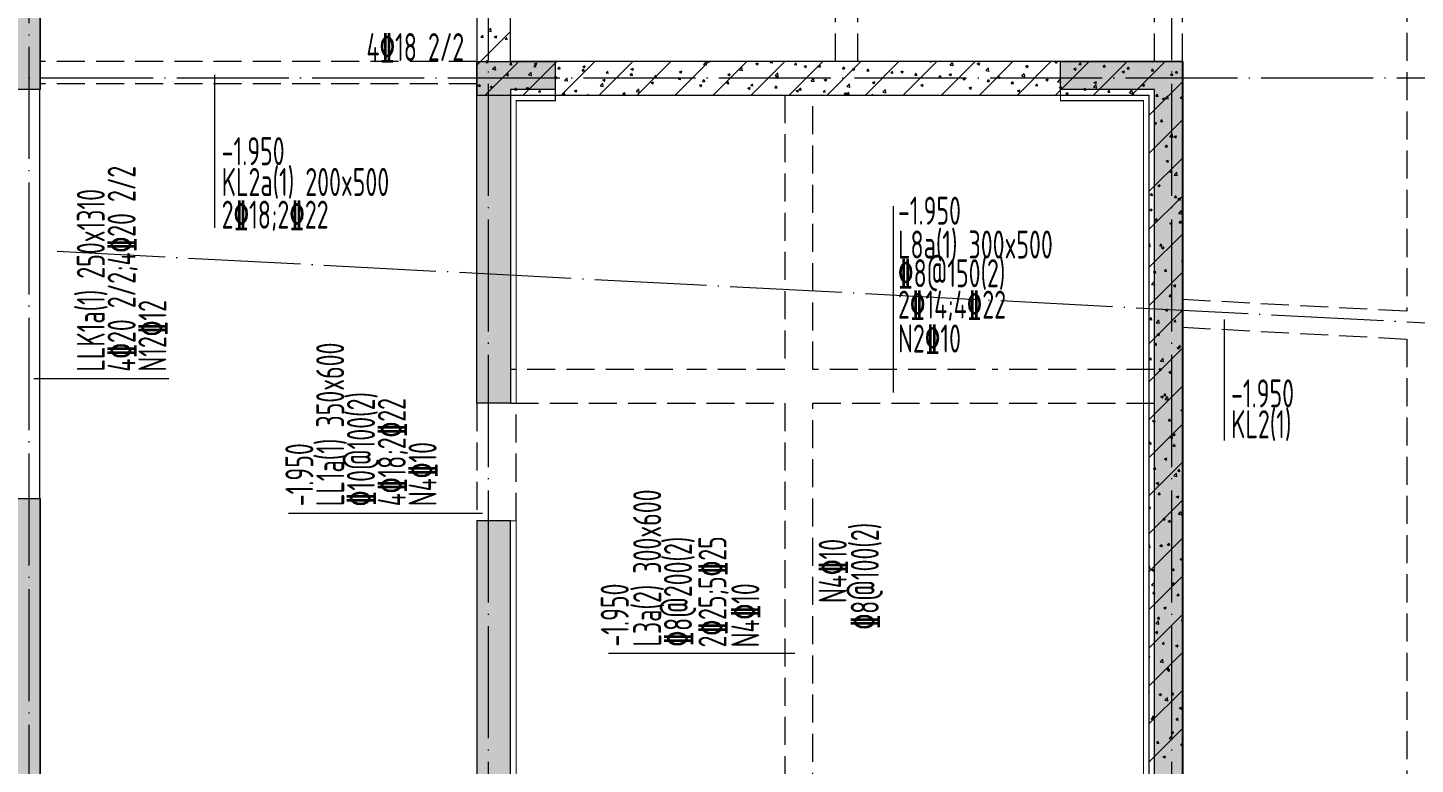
# Model space of a CAD drawing. Extents: x 5874492 to 7194610, y -939842 to -279257.
# Drawn here: x 6950737 to 6963122, y -451930 to -445357 of the extents above; entities that cross this region are included whole.
import ezdxf

# ---------------------------------------------------------------- set-up
doc = ezdxf.new("R2010")
doc.units = 0
doc.header["$LTSCALE"] = 1000
doc.linetypes.add('DASH', pattern=[0.35, 0.25, -0.1])
doc.linetypes.add('DOTE', pattern=[2.42, 2, -0.2, 0.02, -0.2])
for name, color, linetype, lineweight in [('A-轴线-塔楼', 1, 'DOTE', 9), ('S-基础-DQ', 6, 'Continuous', 20), ('S-基础-HATCH', 251, 'Continuous', 20), ('S-墙柱-HATCH', 251, 'Continuous', 20), ('S-墙柱-WALL', 6, 'Continuous', 20), ('S-板-BEAM', 4, 'DASH', 20), ('S-板-BEAM-CON', 2, 'Continuous', 20), ('S-板-COLU', 50, 'DASH', 20), ('S-梁-垂直集中标注', 45, 'Continuous', 20), ('S-梁-水平集中标注', 191, 'Continuous', 20)]:
    doc.layers.add(name, color=color, linetype=linetype, lineweight=lineweight)
doc.styles.add('样式 1', font='tssdeng.shx', dxfattribs={"width": 0.7, "bigfont": 'tssdchn.shx'})

# ---------------------------------------------------------------- blocks, each defined once
blk = doc.blocks.new('ndgfjhgkjhk')
at = {"layer": 'S-板-BEAM'}
for p, q in [((6651145, -521705), (6651145, -519308)), ((6651395, -521705), (6651395, -519321)), ((6648297, -521705), (6648297, -519353)), ((6648497, -521705), (6648497, -519344)), ((6653397, -519350), (6653397, -523932)), ((6645095, -521705), (6641195, -521705)), ((6645095, -521905), (6641195, -521905)), ((6647845, -522005), (6647845, -524455)), ((6648095, -524455), (6648095, -522005)), ((6651395, -523827), (6653397, -523932)), ((6651395, -524077), (6653397, -524182)), ((6653397, -524182), (6653397, -528713)), ((6646845, -524455), (6645395, -524455)), ((6647845, -524455), (6646970, -524455)), ((6649545, -524455), (6648095, -524455)), ((6651145, -524455), (6649695, -524455)), ((6645095, -524755), (6645095, -525805)), ((6645395, -524755), (6647845, -524755)), ((6645445, -525805), (6645445, -524755)), ((6647845, -524755), (6647845, -529355)), ((6648095, -524755), (6651145, -524755)), ((6648095, -529355), (6648095, -524755))]:
    blk.add_line(p, q, dxfattribs=at)
at = {"layer": 'S-板-BEAM-CON'}
blk.add_line((6641195, -525605), (6641195, -521955), dxfattribs=at)
blk = doc.blocks.new('ZHOUWANG2')
at = {"layer": 'A-轴线-塔楼', "linetype": 'DOTE', "ltscale": 0.5}
for p, q in [((208646, 135010), (208646, 108021)), ((214746, 135010), (214746, 108021)), ((204546, 126870), (204546, 108021)), ((227437, 124170), (165262, 124170))]:
    blk.add_line(p, q, dxfattribs=at)
at = {"layer": 'A-轴线-塔楼', "ltscale": 0.5}
blk.add_line((222680, 121687), (204800, 122623), dxfattribs=at)
blk = doc.blocks.new('sfdgjhgfhgkjhk')
at = {"layer": 'S-基础-DQ'}
for points in [[(6945492, 358792), (6945492, 356336), (6963809, 356336), (6963809, 354236), (6966809, 354236), (6966809, 354586), (6971909, 354586), (6971909, 347036), (6977909, 347036), (6977909, 339686), (6931592, 339686), (6931592, 336294)], [(6931892, 336294), (6931892, 339386), (6978209, 339386), (6978209, 347336), (6972209, 347336), (6972209, 354886), (6966509, 354886), (6966509, 354536), (6964109, 354536), (6964109, 356636), (6945792, 356636), (6945792, 358792)]]:
    blk.add_lwpolyline(points, dxfattribs=at)
at = {"layer": 'S-基础-HATCH'}
for p, q in [((6971909, 347302), (6972209, 347602)), ((6971946, 347553), (6971961, 347570)), ((6971946, 347553), (6971964, 347551)), ((6971965, 347548), (6971961, 347567)), ((6972010, 347608), (6972034, 347632)), ((6972010, 347608), (6972037, 347603)), ((6972038, 347601), (6972034, 347629)), ((6972065, 347558), (6972086, 347566)), ((6972065, 347558), (6972080, 347548)), ((6972081, 347544), (6972087, 347563)), ((6972161, 347534), (6972176, 347551)), ((6972180, 347529), (6972177, 347548)), ((6972161, 347534), (6972179, 347532)), ((6971983, 347036), (6972283, 347336)), ((6971988, 347327), (6972002, 347344)), ((6971988, 347327), (6972006, 347326)), ((6971992, 347340), (6972013, 347348)), ((6971992, 347340), (6972007, 347330)), ((6972006, 347322), (6972003, 347341)), ((6972008, 347327), (6972014, 347345)), ((6972203, 347308), (6972218, 347326)), ((6972203, 347308), (6972221, 347307)), ((6972222, 347303), (6972218, 347322)), ((6972322, 347036), (6972622, 347336)), ((6972418, 347290), (6972433, 347307)), ((6972423, 347316), (6972444, 347324)), ((6972423, 347316), (6972438, 347306)), ((6972437, 347285), (6972433, 347303)), ((6972439, 347303), (6972445, 347321)), ((6972662, 347036), (6972962, 347336)), ((6972854, 347292), (6972875, 347300)), ((6972870, 347279), (6972876, 347297)), ((6973001, 347036), (6973301, 347336)), ((6973340, 347036), (6973640, 347336)), ((6973680, 347036), (6973980, 347336)), ((6973931, 347310), (6973955, 347334)), ((6973931, 347310), (6973958, 347305)), ((6973959, 347303), (6973955, 347331)), ((6973976, 347336), (6973984, 347331)), ((6973984, 347327), (6973987, 347336)), ((6974019, 347036), (6974319, 347336)), ((6974359, 347036), (6974659, 347336)), ((6974400, 347317), (6974421, 347325)), ((6974400, 347317), (6974415, 347307)), ((6974415, 347303), (6974421, 347322)), ((6974528, 347327), (6974536, 347336)), ((6974528, 347327), (6974546, 347325)), ((6974547, 347322), (6974544, 347336)), ((6974698, 347036), (6974998, 347336)), ((6974744, 347308), (6974758, 347325)), ((6974744, 347308), (6974761, 347307)), ((6974762, 347303), (6974759, 347322)), ((6974831, 347293), (6974852, 347301)), ((6974846, 347279), (6974853, 347298)), ((6974959, 347289), (6974973, 347307)), ((6974977, 347284), (6974974, 347303)), ((6975037, 347036), (6975337, 347336)), ((6975377, 347036), (6975677, 347336)), ((6975716, 347036), (6976016, 347336)), ((6975953, 347336), (6975960, 347331)), ((6975961, 347328), (6975964, 347336)), ((6976056, 347036), (6976356, 347336)), ((6976133, 347304), (6976156, 347328)), ((6976133, 347304), (6976159, 347300)), ((6976160, 347297), (6976157, 347325)), ((6976376, 347318), (6976397, 347326)), ((6976376, 347318), (6976391, 347307)), ((6976392, 347304), (6976398, 347322)), ((6976395, 347036), (6976695, 347336)), ((6976734, 347036), (6977034, 347336)), ((6976808, 347293), (6976829, 347302)), ((6976823, 347280), (6976829, 347298)), ((6977069, 347327), (6977077, 347336)), ((6977069, 347327), (6977087, 347325)), ((6977074, 347036), (6977374, 347336)), ((6977088, 347322), (6977085, 347336)), ((6977284, 347308), (6977299, 347325)), ((6977284, 347308), (6977302, 347306)), ((6977303, 347303), (6977299, 347322)), ((6977413, 347036), (6977713, 347336)), ((6977499, 347289), (6977514, 347306)), ((6977518, 347284), (6977514, 347303)), ((6977753, 347036), (6978053, 347336)), ((6977931, 347336), (6977937, 347332)), ((6977937, 347329), (6977940, 347336)), ((6972050, 347266), (6972073, 347290)), ((6972050, 347266), (6972077, 347262)), ((6972077, 347259), (6972074, 347287)), ((6972171, 347219), (6972192, 347228)), ((6972171, 347219), (6972186, 347209)), ((6972187, 347206), (6972193, 347224)), ((6972370, 347216), (6972394, 347240)), ((6972370, 347216), (6972397, 347212)), ((6972398, 347209), (6972394, 347237)), ((6972418, 347290), (6972436, 347288)), ((6972602, 347195), (6972623, 347203)), ((6972602, 347195), (6972617, 347185)), ((6972618, 347182), (6972624, 347200)), ((6972633, 347271), (6972648, 347288)), ((6972633, 347271), (6972651, 347269)), ((6972652, 347266), (6972649, 347285)), ((6972690, 347166), (6972714, 347191)), ((6972718, 347159), (6972714, 347188)), ((6972849, 347252), (6972863, 347269)), ((6972849, 347252), (6972867, 347250)), ((6972854, 347292), (6972869, 347282)), ((6972867, 347247), (6972864, 347266)), ((6973033, 347171), (6973054, 347179)), ((6973033, 347171), (6973048, 347161)), ((6973049, 347158), (6973055, 347176)), ((6973064, 347233), (6973078, 347250)), ((6973064, 347233), (6973082, 347232)), ((6973082, 347228), (6973079, 347247)), ((6973279, 347214), (6973293, 347231)), ((6973279, 347214), (6973297, 347213)), ((6973285, 347268), (6973306, 347276)), ((6973285, 347268), (6973300, 347258)), ((6973298, 347209), (6973294, 347228)), ((6973301, 347255), (6973307, 347273)), ((6973494, 347195), (6973509, 347213)), ((6973494, 347195), (6973512, 347194)), ((6973513, 347191), (6973509, 347209)), ((6973709, 347177), (6973724, 347194)), ((6973709, 347177), (6973727, 347175)), ((6973717, 347244), (6973738, 347252)), ((6973717, 347244), (6973731, 347234)), ((6973728, 347172), (6973724, 347190)), ((6973732, 347231), (6973738, 347249)), ((6973924, 347158), (6973939, 347175)), ((6973943, 347153), (6973940, 347172)), ((6974148, 347220), (6974169, 347228)), ((6974148, 347220), (6974163, 347210)), ((6974163, 347207), (6974169, 347225)), ((6974251, 347260), (6974275, 347284)), ((6974251, 347260), (6974278, 347256)), ((6974279, 347253), (6974275, 347281)), ((6974572, 347210), (6974595, 347235)), ((6974572, 347210), (6974598, 347206)), ((6974579, 347196), (6974600, 347204)), ((6974579, 347196), (6974594, 347186)), ((6974594, 347183), (6974600, 347201)), ((6974599, 347203), (6974596, 347232)), ((6974831, 347293), (6974846, 347283)), ((6974892, 347161), (6974915, 347185)), ((6974919, 347154), (6974916, 347182)), ((6974959, 347289), (6974977, 347288)), ((6975010, 347172), (6975031, 347180)), ((6975010, 347172), (6975025, 347162)), ((6975026, 347159), (6975032, 347177)), ((6975174, 347270), (6975188, 347288)), ((6975174, 347270), (6975192, 347269)), ((6975193, 347266), (6975189, 347284)), ((6975262, 347269), (6975283, 347277)), ((6975262, 347269), (6975277, 347259)), ((6975278, 347255), (6975284, 347274)), ((6975389, 347252), (6975404, 347269)), ((6975389, 347252), (6975407, 347250)), ((6975408, 347247), (6975404, 347266)), ((6975604, 347233), (6975619, 347250)), ((6975604, 347233), (6975622, 347231)), ((6975623, 347228), (6975619, 347247)), ((6975693, 347245), (6975714, 347253)), ((6975693, 347245), (6975708, 347235)), ((6975709, 347231), (6975715, 347250)), ((6975819, 347214), (6975834, 347231)), ((6975819, 347214), (6975837, 347212)), ((6975838, 347209), (6975835, 347228)), ((6976035, 347195), (6976049, 347212)), ((6976035, 347195), (6976053, 347194)), ((6976053, 347190), (6976050, 347209)), ((6976124, 347221), (6976145, 347229)), ((6976124, 347221), (6976139, 347211)), ((6976140, 347207), (6976146, 347225)), ((6976250, 347176), (6976264, 347194)), ((6976250, 347176), (6976268, 347175)), ((6976268, 347171), (6976265, 347190)), ((6976453, 347254), (6976476, 347279)), ((6976453, 347254), (6976480, 347250)), ((6976465, 347158), (6976479, 347175)), ((6976480, 347247), (6976477, 347276)), ((6976484, 347153), (6976480, 347171)), ((6976555, 347197), (6976576, 347205)), ((6976555, 347197), (6976570, 347187)), ((6976571, 347183), (6976577, 347201)), ((6976773, 347205), (6976796, 347229)), ((6976773, 347205), (6976800, 347200)), ((6976800, 347198), (6976797, 347226)), ((6976808, 347293), (6976822, 347283)), ((6976987, 347173), (6977008, 347181)), ((6976987, 347173), (6977002, 347163)), ((6977002, 347159), (6977008, 347177)), ((6977093, 347155), (6977117, 347179)), ((6977121, 347148), (6977117, 347176)), ((6977239, 347269), (6977260, 347278)), ((6977239, 347269), (6977254, 347259)), ((6977254, 347256), (6977260, 347274)), ((6977499, 347289), (6977517, 347287)), ((6977670, 347245), (6977691, 347253)), ((6977670, 347245), (6977685, 347235)), ((6977685, 347232), (6977691, 347250)), ((6977714, 347270), (6977729, 347287)), ((6977714, 347270), (6977732, 347269)), ((6977733, 347265), (6977730, 347284)), ((6977930, 347251), (6977944, 347269)), ((6977930, 347251), (6977948, 347250)), ((6977948, 347246), (6977945, 347265)), ((6978101, 347221), (6978122, 347229)), ((6978101, 347221), (6978116, 347211)), ((6978117, 347208), (6978123, 347226)), ((6978145, 347233), (6978159, 347250)), ((6978145, 347233), (6978163, 347231)), ((6978163, 347228), (6978160, 347246)), ((6971919, 347123), (6971940, 347131)), ((6971919, 347123), (6971934, 347113)), ((6971935, 347109), (6971941, 347127)), ((6972030, 347102), (6972044, 347119)), ((6972030, 347102), (6972047, 347100)), ((6972048, 347097), (6972045, 347115)), ((6972245, 347083), (6972259, 347100)), ((6972245, 347083), (6972263, 347081)), ((6972263, 347078), (6972260, 347097)), ((6972350, 347099), (6972371, 347107)), ((6972350, 347099), (6972365, 347089)), ((6972366, 347085), (6972372, 347103)), ((6972460, 347064), (6972474, 347081)), ((6972460, 347064), (6972478, 347062)), ((6972478, 347059), (6972475, 347078)), ((6972675, 347045), (6972690, 347062)), ((6972690, 347166), (6972717, 347162)), ((6972694, 347040), (6972690, 347059)), ((6972781, 347075), (6972802, 347083)), ((6972781, 347075), (6972796, 347065)), ((6972797, 347061), (6972803, 347079)), ((6973011, 347117), (6973034, 347141)), ((6973011, 347117), (6973037, 347113)), ((6973038, 347110), (6973035, 347138)), ((6973212, 347051), (6973233, 347059)), ((6973212, 347051), (6973227, 347041)), ((6973228, 347037), (6973234, 347055)), ((6973331, 347067), (6973354, 347091)), ((6973331, 347067), (6973357, 347063)), ((6973358, 347060), (6973355, 347089)), ((6973464, 347147), (6973485, 347155)), ((6973464, 347147), (6973479, 347137)), ((6973480, 347134), (6973486, 347152)), ((6973896, 347123), (6973917, 347131)), ((6973896, 347123), (6973911, 347113)), ((6973911, 347110), (6973917, 347128)), ((6973924, 347158), (6973942, 347156)), ((6974140, 347139), (6974154, 347156)), ((6974140, 347139), (6974158, 347137)), ((6974158, 347134), (6974155, 347153)), ((6974327, 347099), (6974348, 347107)), ((6974327, 347099), (6974342, 347089)), ((6974342, 347086), (6974348, 347104)), ((6974355, 347120), (6974369, 347137)), ((6974355, 347120), (6974373, 347119)), ((6974373, 347115), (6974370, 347134)), ((6974570, 347101), (6974584, 347119)), ((6974570, 347101), (6974588, 347100)), ((6974589, 347096), (6974585, 347115)), ((6974758, 347075), (6974779, 347083)), ((6974758, 347075), (6974773, 347065)), ((6974773, 347062), (6974780, 347080)), ((6974785, 347082), (6974800, 347100)), ((6974785, 347082), (6974803, 347081)), ((6974804, 347078), (6974800, 347096)), ((6974892, 347161), (6974918, 347157)), ((6975000, 347064), (6975015, 347081)), ((6975000, 347064), (6975018, 347062)), ((6975019, 347059), (6975016, 347078)), ((6975189, 347051), (6975210, 347059)), ((6975189, 347051), (6975204, 347041)), ((6975205, 347038), (6975211, 347056)), ((6975212, 347111), (6975235, 347135)), ((6975212, 347111), (6975239, 347107)), ((6975216, 347045), (6975230, 347062)), ((6975234, 347040), (6975231, 347059)), ((6975239, 347104), (6975236, 347132)), ((6975441, 347148), (6975462, 347156)), ((6975441, 347148), (6975456, 347138)), ((6975457, 347135), (6975463, 347153)), ((6975532, 347061), (6975556, 347086)), ((6975532, 347061), (6975559, 347057)), ((6975559, 347054), (6975556, 347083)), ((6975872, 347124), (6975893, 347132)), ((6975872, 347124), (6975887, 347114)), ((6975888, 347111), (6975894, 347129)), ((6976303, 347100), (6976324, 347108)), ((6976303, 347100), (6976318, 347090)), ((6976319, 347087), (6976325, 347105)), ((6976465, 347158), (6976483, 347156)), ((6976680, 347139), (6976695, 347156)), ((6976680, 347139), (6976698, 347137)), ((6976699, 347134), (6976695, 347153)), ((6976735, 347076), (6976756, 347084)), ((6976735, 347076), (6976749, 347066)), ((6976750, 347063), (6976756, 347081)), ((6976895, 347120), (6976910, 347137)), ((6976895, 347120), (6976913, 347118)), ((6976914, 347115), (6976910, 347134)), ((6977093, 347155), (6977120, 347151)), ((6977111, 347101), (6977125, 347118)), ((6977111, 347101), (6977128, 347099)), ((6977129, 347096), (6977126, 347115)), ((6977166, 347052), (6977187, 347060)), ((6977166, 347052), (6977181, 347042)), ((6977181, 347039), (6977187, 347057)), ((6977326, 347082), (6977340, 347099)), ((6977326, 347082), (6977344, 347081)), ((6977344, 347077), (6977341, 347096)), ((6977413, 347105), (6977437, 347130)), ((6977413, 347105), (6977440, 347101)), ((6977418, 347149), (6977439, 347157)), ((6977418, 347149), (6977433, 347139)), ((6977433, 347135), (6977439, 347153)), ((6977441, 347098), (6977437, 347127)), ((6977541, 347063), (6977555, 347081)), ((6977541, 347063), (6977559, 347062)), ((6977559, 347058), (6977556, 347077)), ((6977734, 347056), (6977757, 347080)), ((6977734, 347056), (6977760, 347051)), ((6977756, 347045), (6977771, 347062)), ((6977761, 347049), (6977758, 347077)), ((6977775, 347040), (6977771, 347058)), ((6977849, 347125), (6977870, 347133)), ((6977849, 347125), (6977864, 347115)), ((6977864, 347111), (6977871, 347129)), ((6977909, 346853), (6978209, 347153)), ((6972675, 347045), (6972693, 347044)), ((6972898, 347036), (6972905, 347043)), ((6972906, 347036), (6972905, 347040)), ((6973669, 347036), (6973674, 347042)), ((6973675, 347036), (6973675, 347039)), ((6975216, 347045), (6975233, 347043)), ((6975439, 347036), (6975445, 347043)), ((6975447, 347036), (6975446, 347040)), ((6977756, 347045), (6977774, 347043)), ((6977971, 347026), (6977986, 347043)), ((6977971, 347026), (6977989, 347024)), ((6977990, 347021), (6977986, 347040)), ((6978028, 347004), (6978049, 347012)), ((6978028, 347004), (6978043, 346994)), ((6978044, 346990), (6978050, 347009)), ((6978054, 347006), (6978077, 347030)), ((6978054, 347006), (6978080, 347002)), ((6978081, 346999), (6978078, 347027)), ((6978186, 347007), (6978201, 347024)), ((6978186, 347007), (6978204, 347005)), ((6978205, 347002), (6978202, 347021)), ((6977909, 346514), (6978209, 346814)), ((6978013, 346800), (6978027, 346817)), ((6978013, 346800), (6978031, 346799)), ((6978031, 346795), (6978028, 346814)), ((6978207, 346883), (6978209, 346884)), ((6978207, 346883), (6978209, 346882)), ((6977955, 346786), (6977976, 346794)), ((6977955, 346786), (6977970, 346776)), ((6977971, 346773), (6977977, 346791)), ((6978094, 346664), (6978117, 346688)), ((6978121, 346657), (6978118, 346686)), ((6978054, 346574), (6978069, 346592)), ((6978054, 346574), (6978072, 346573)), ((6978073, 346570), (6978070, 346588)), ((6978094, 346664), (6978120, 346660)), ((6978134, 346666), (6978155, 346674)), ((6978134, 346666), (6978149, 346655)), ((6978150, 346652), (6978156, 346670)), ((6977909, 346174), (6978209, 346474)), ((6978061, 346448), (6978082, 346456)), ((6978061, 346448), (6978076, 346438)), ((6978077, 346435), (6978083, 346453)), ((6978096, 346349), (6978111, 346366)), ((6978096, 346349), (6978114, 346347)), ((6978115, 346344), (6978111, 346363)), ((6978133, 346322), (6978157, 346347)), ((6978133, 346322), (6978160, 346318)), ((6978161, 346315), (6978157, 346344)), ((6977988, 346230), (6978009, 346239)), ((6977988, 346230), (6978003, 346220)), ((6978004, 346217), (6978010, 346235)), ((6977909, 345835), (6978209, 346135)), ((6977923, 346142), (6977937, 346159)), ((6977923, 346142), (6977940, 346140)), ((6977941, 346137), (6977938, 346156)), ((6978138, 346123), (6978152, 346140)), ((6978138, 346123), (6978156, 346122)), ((6978156, 346118), (6978153, 346137)), ((6978167, 346110), (6978188, 346118)), ((6978167, 346110), (6978182, 346100)), ((6978183, 346096), (6978189, 346114)), ((6977915, 346013), (6977936, 346021)), ((6977915, 346013), (6977930, 346003)), ((6977931, 345999), (6977937, 346018)), ((6977964, 345916), (6977979, 345934)), ((6978173, 345980), (6978196, 346005)), ((6978173, 345980), (6978200, 345976)), ((6978200, 345973), (6978197, 346002)), ((6977964, 345916), (6977982, 345915)), ((6977983, 345911), (6977979, 345930)), ((6978094, 345892), (6978115, 345900)), ((6978094, 345892), (6978109, 345882)), ((6978110, 345879), (6978116, 345897)), ((6978179, 345897), (6978194, 345915)), ((6978179, 345897), (6978197, 345896)), ((6978198, 345893), (6978194, 345911)), ((6977909, 345496), (6978209, 345796)), ((6977909, 345705), (6977916, 345712)), ((6977909, 345686), (6977919, 345684)), ((6977920, 345681), (6977917, 345710)), ((6978006, 345691), (6978020, 345708)), ((6978006, 345691), (6978024, 345689)), ((6978024, 345686), (6978021, 345705)), ((6978021, 345675), (6978042, 345683)), ((6978021, 345675), (6978036, 345664)), ((6978037, 345661), (6978043, 345679)), ((6977909, 345156), (6978209, 345456)), ((6977948, 345457), (6977969, 345465)), ((6977948, 345457), (6977963, 345447)), ((6977964, 345444), (6977970, 345462)), ((6978047, 345465), (6978062, 345482)), ((6978047, 345465), (6978065, 345463)), ((6978066, 345460), (6978063, 345479)), ((6978200, 345554), (6978209, 345557)), ((6978200, 345554), (6978209, 345548)), ((6977932, 345346), (6977956, 345371)), ((6977932, 345346), (6977959, 345342)), ((6977960, 345339), (6977956, 345368)), ((6978127, 345336), (6978148, 345344)), ((6978127, 345336), (6978142, 345326)), ((6978143, 345323), (6978149, 345341)), ((6978089, 345239), (6978104, 345257)), ((6978089, 345239), (6978107, 345238)), ((6978108, 345234), (6978104, 345253)), ((6977909, 344817), (6978209, 345117)), ((6978054, 345119), (6978075, 345127)), ((6978054, 345119), (6978069, 345109)), ((6978070, 345105), (6978076, 345123)), ((6977916, 345032), (6977930, 345050)), ((6977916, 345032), (6977933, 345031)), ((6977934, 345028), (6977931, 345046)), ((6977972, 345004), (6977996, 345029)), ((6977972, 345004), (6977999, 345000)), ((6978000, 344997), (6977996, 345026)), ((6978131, 345014), (6978145, 345031)), ((6978131, 345014), (6978149, 345012)), ((6978149, 345009), (6978146, 345028)), ((6977957, 344807), (6977972, 344824)), ((6977976, 344802), (6977972, 344821)), ((6977981, 344901), (6978002, 344909)), ((6977981, 344901), (6977996, 344891)), ((6977997, 344888), (6978003, 344906)), ((6977909, 344477), (6978209, 344777)), ((6977957, 344807), (6977975, 344805)), ((6978160, 344780), (6978181, 344788)), ((6978160, 344780), (6978175, 344770)), ((6978172, 344788), (6978187, 344805)), ((6978172, 344788), (6978190, 344786)), ((6978176, 344767), (6978182, 344785)), ((6978191, 344783), (6978187, 344802)), ((6977909, 344684), (6977929, 344692)), ((6977909, 344683), (6977923, 344674)), ((6977924, 344670), (6977930, 344688)), ((6977999, 344581), (6978013, 344598)), ((6977999, 344581), (6978017, 344580)), ((6978012, 344662), (6978035, 344687)), ((6978012, 344662), (6978039, 344658)), ((6978017, 344576), (6978014, 344595)), ((6978039, 344655), (6978036, 344684)), ((6978087, 344563), (6978108, 344571)), ((6978087, 344563), (6978102, 344553)), ((6978103, 344549), (6978109, 344568)), ((6977909, 344138), (6978209, 344438)), ((6978014, 344345), (6978035, 344353)), ((6978014, 344345), (6978029, 344335)), ((6978030, 344332), (6978036, 344350)), ((6978040, 344356), (6978055, 344373)), ((6978040, 344356), (6978058, 344354)), ((6978052, 344320), (6978075, 344345)), ((6978059, 344351), (6978056, 344369)), ((6978079, 344313), (6978076, 344342)), ((6978052, 344320), (6978078, 344316)), ((6978193, 344224), (6978209, 344231)), ((6978193, 344224), (6978208, 344214)), ((6978209, 344211), (6978209, 344212)), ((6977909, 343798), (6978209, 344098)), ((6977941, 344128), (6977962, 344136)), ((6977941, 344128), (6977956, 344118)), ((6977957, 344114), (6977963, 344132)), ((6978082, 344130), (6978096, 344147)), ((6978082, 344130), (6978100, 344128)), ((6978101, 344125), (6978097, 344144)), ((6978092, 343979), (6978115, 344003)), ((6978092, 343979), (6978118, 343974)), ((6978119, 343972), (6978116, 344000)), ((6978120, 344007), (6978141, 344015)), ((6978120, 344007), (6978135, 343997)), ((6978136, 343994), (6978142, 344012)), ((6977909, 343924), (6977923, 343940)), ((6977909, 343923), (6977926, 343921)), ((6977927, 343918), (6977924, 343937)), ((6978124, 343904), (6978138, 343921)), ((6978124, 343904), (6978142, 343903)), ((6978142, 343899), (6978139, 343918)), ((6977909, 343459), (6978209, 343759)), ((6977950, 343697), (6977965, 343715)), ((6977969, 343692), (6977965, 343711)), ((6978047, 343789), (6978068, 343797)), ((6978047, 343789), (6978062, 343779)), ((6978063, 343776), (6978069, 343794)), ((6977950, 343697), (6977968, 343696)), ((6977974, 343572), (6977995, 343580)), ((6978131, 343637), (6978155, 343661)), ((6978131, 343637), (6978158, 343633)), ((6978159, 343630), (6978155, 343658)), ((6978165, 343679), (6978180, 343696)), ((6978165, 343679), (6978183, 343677)), ((6978184, 343674), (6978180, 343692)), ((6977974, 343572), (6977989, 343562)), ((6977990, 343558), (6977996, 343577)), ((6977992, 343472), (6978006, 343489)), ((6977992, 343472), (6978010, 343470)), ((6978010, 343467), (6978007, 343486)), ((6978153, 343451), (6978174, 343459)), ((6978169, 343438), (6978175, 343456)), ((6978207, 343453), (6978209, 343456)), ((6977909, 343120), (6978209, 343420)), ((6977909, 343357), (6977922, 343362)), ((6977909, 343349), (6977916, 343344)), ((6977917, 343341), (6977923, 343359)), ((6978153, 343451), (6978168, 343441)), ((6978207, 343453), (6978209, 343453)), ((6978033, 343246), (6978048, 343263)), ((6978033, 343246), (6978051, 343244)), ((6978052, 343241), (6978048, 343260)), ((6978080, 343234), (6978101, 343242)), ((6978080, 343234), (6978095, 343223)), ((6978096, 343220), (6978102, 343238)), ((6978171, 343295), (6978194, 343319)), ((6978171, 343295), (6978198, 343291)), ((6978198, 343288), (6978195, 343316)), ((6977909, 342780), (6978209, 343080)), ((6977909, 343022), (6977914, 343027)), ((6977909, 343000), (6977917, 342998)), ((6977918, 342996), (6977915, 343024)), ((6978007, 343016), (6978028, 343024)), ((6978007, 343016), (6978022, 343006)), ((6978023, 343003), (6978029, 343021)), ((6978075, 343020), (6978089, 343038)), ((6978075, 343020), (6978093, 343019)), ((6978094, 343015), (6978090, 343034)), ((6978187, 342895), (6978208, 342903)), ((6978187, 342895), (6978201, 342885)), ((6978202, 342882), (6978208, 342900)), ((6977909, 342823), (6977916, 342831)), ((6977909, 342813), (6977919, 342812)), ((6977909, 342441), (6978209, 342741)), ((6977920, 342809), (6977917, 342827)), ((6977934, 342798), (6977955, 342806)), ((6977934, 342798), (6977949, 342788)), ((6977950, 342785), (6977956, 342803)), ((6978117, 342795), (6978131, 342812)), ((6978117, 342795), (6978135, 342793)), ((6978135, 342790), (6978132, 342809)), ((6977930, 342661), (6977954, 342685)), ((6977930, 342661), (6977957, 342657)), ((6977943, 342588), (6977957, 342605)), ((6977958, 342654), (6977954, 342682)), ((6977962, 342583), (6977958, 342602)), ((6978114, 342678), (6978135, 342686)), ((6978114, 342678), (6978128, 342668)), ((6978129, 342664), (6978135, 342682)), ((6977943, 342588), (6977961, 342586)), ((6978041, 342460), (6978062, 342468)), ((6978056, 342447), (6978062, 342465)), ((6978158, 342569), (6978173, 342586)), ((6978158, 342569), (6978176, 342568)), ((6978177, 342564), (6978173, 342583)), ((6977909, 342101), (6978209, 342401)), ((6977970, 342319), (6977994, 342343)), ((6977985, 342362), (6977999, 342379)), ((6977985, 342362), (6978003, 342361)), ((6978003, 342357), (6978000, 342376)), ((6978041, 342460), (6978055, 342450)), ((6978200, 342343), (6978209, 342355)), ((6978200, 342343), (6978209, 342343)), ((6977968, 342243), (6977989, 342251)), ((6977968, 342243), (6977982, 342232)), ((6977970, 342319), (6977997, 342315)), ((6977983, 342229), (6977989, 342247)), ((6977998, 342312), (6977994, 342340)), ((6978026, 342137), (6978041, 342154)), ((6978026, 342137), (6978044, 342135)), ((6978045, 342132), (6978041, 342150)), ((6978147, 342122), (6978168, 342130)), ((6978147, 342122), (6978162, 342112)), ((6978162, 342108), (6978168, 342126)), ((6977909, 341762), (6978209, 342062)), ((6977909, 342031), (6977916, 342033)), ((6977909, 342015), (6977909, 342015)), ((6977910, 342012), (6977916, 342030)), ((6978010, 341977), (6978033, 342001)), ((6978010, 341977), (6978037, 341973)), ((6978037, 341970), (6978034, 341998)), ((6978068, 341911), (6978082, 341928)), ((6978068, 341911), (6978086, 341909)), ((6978074, 341904), (6978095, 341912)), ((6978074, 341904), (6978089, 341894)), ((6978087, 341906), (6978083, 341925)), ((6978089, 341891), (6978095, 341909)), ((6977909, 341423), (6978209, 341723)), ((6977913, 341699), (6977909, 341718)), ((6977909, 341703), (6977912, 341703)), ((6978001, 341687), (6978022, 341695)), ((6978001, 341687), (6978016, 341677)), ((6978016, 341673), (6978022, 341691)), ((6978050, 341635), (6978073, 341659)), ((6978050, 341635), (6978076, 341631)), ((6978077, 341628), (6978074, 341657)), ((6978110, 341685), (6978124, 341703)), ((6978110, 341685), (6978127, 341684)), ((6978128, 341680), (6978125, 341699)), ((6977928, 341469), (6977949, 341477)), ((6977936, 341478), (6977950, 341496)), ((6977936, 341478), (6977954, 341477)), ((6977943, 341456), (6977949, 341474)), ((6977955, 341474), (6977951, 341492)), ((6978151, 341460), (6978166, 341477)), ((6978180, 341566), (6978201, 341574)), ((6978180, 341566), (6978195, 341556)), ((6978195, 341552), (6978201, 341571)), ((6977909, 341083), (6978209, 341383)), ((6977928, 341469), (6977943, 341459)), ((6978107, 341348), (6978128, 341356)), ((6978122, 341335), (6978128, 341353)), ((6978151, 341460), (6978169, 341458)), ((6978170, 341455), (6978166, 341473)), ((6977978, 341253), (6977992, 341270)), ((6977978, 341253), (6977996, 341251)), ((6977996, 341248), (6977993, 341267)), ((6978090, 341293), (6978113, 341317)), ((6978090, 341293), (6978116, 341289)), ((6978107, 341348), (6978122, 341338)), ((6978117, 341286), (6978114, 341315)), ((6978193, 341234), (6978207, 341251)), ((6978193, 341234), (6978209, 341233)), ((6978209, 341241), (6978208, 341248)), ((6978034, 341131), (6978055, 341139)), ((6978034, 341131), (6978049, 341121)), ((6978049, 341117), (6978055, 341136))]:
    blk.add_line(p, q, dxfattribs=at)
blk = doc.blocks.new('sdgjhgfjhgfj')
at = {"layer": 'S-板-COLU', "const_width": 10}
for points in [[(6324395, -401652), (6324395, -399252), (6324195, -399252), (6324195, -398952), (6324745, -398952), (6324745, -401652)], [(6328645, -404452), (6328645, -401402), (6329345, -401402), (6329345, -401752), (6328995, -401752), (6328995, -404452)], [(6334445, -409652), (6334445, -409052), (6334595, -409052), (6334595, -404752), (6334595, -404752), (6334595, -404252), (6334595, -404252), (6334595, -401752), (6334445, -401752), (6334445, -401752), (6333855, -401752), (6333855, -401402), (6334945, -401402), (6334945, -401752), (6334945, -409652)], [(6323745, -409352), (6323745, -409002), (6324395, -409002), (6324395, -408852), (6324395, -405302), (6324745, -405302), (6324745, -408852), (6324745, -408852), (6324745, -409002), (6325545, -409002), (6325545, -409352)], [(6328645, -409652), (6328645, -405502), (6328995, -405502), (6328995, -409052), (6329245, -409052), (6329245, -409652)]]:
    blk.add_lwpolyline(points, close=True, dxfattribs=at)
blk = doc.blocks.new('safdhgfjhgfj')
at = {"layer": 'S-墙柱-HATCH', "ltscale": 0.2}
h = blk.add_hatch(color=256, dxfattribs=at)
h.paths.add_polyline_path([(6293545, -281423), (6293545, -286793), (6293845, -286793), (6293845, -286023), (6296545, -286023), (6296545, -285823), (6296445, -285823), (6293845, -285823), (6293845, -280773), (6293245, -280773), (6293245, -281423)])
h.paths.add_polyline_path([(6288045, -295923), (6287795, -295923), (6287795, -288523), (6288635, -288523), (6288635, -288273), (6287545, -288273), (6287545, -296523), (6288045, -296523)])
h.paths.add_polyline_path([(6314845, -287823), (6315845, -287823), (6315845, -287623), (6314645, -287623), (6314645, -290323), (6314845, -290323)])
h.paths.add_polyline_path([(6314845, -292123), (6315245, -292123), (6315245, -291923), (6314645, -291923), (6314645, -294423), (6314845, -294423)])
h.paths.add_polyline_path([(6315645, -286023), (6313895, -286023), (6313895, -285823), (6315845, -285823), (6315845, -286463), (6315645, -286463)])
h.paths.add_polyline_path([(6304670, -290323), (6304420, -290323), (6304420, -287823), (6304045, -287823), (6304045, -287623), (6305045, -287623), (6305045, -287823), (6304670, -287823)])
h.paths.add_polyline_path([(6301445, -292123), (6301845, -292123), (6301845, -291923), (6301245, -291923), (6301245, -294423), (6301445, -294423)])
h.paths.add_polyline_path([(6314095, -284523), (6314095, -283423), (6312495, -283423), (6312495, -281123), (6309995, -281123), (6309995, -283423), (6308395, -283423), (6308395, -284523), (6308595, -284523), (6308595, -283623), (6310695, -283623), (6310695, -283423), (6310195, -283423), (6310195, -281323), (6312295, -281323), (6312295, -283423), (6311795, -283423), (6311795, -283623), (6313895, -283623), (6313895, -284523)])
h.paths.add_polyline_path([(6307645, -287823), (6306645, -287823), (6306645, -287623), (6307845, -287623), (6307845, -290323), (6307645, -290323)])
h.paths.add_polyline_path([(6307645, -292123), (6307245, -292123), (6307245, -291923), (6307845, -291923), (6307845, -294423), (6307645, -294423)])
h.paths.add_polyline_path([(6300645, -285823), (6300645, -286023), (6302245, -286023), (6302245, -286463), (6302445, -286463), (6302445, -285823)])
h.paths.add_polyline_path([(6300645, -283273), (6300645, -284473), (6300845, -284473), (6300845, -280773), (6298345, -280773), (6298345, -281473), (6298545, -281473), (6298545, -280973), (6300645, -280973), (6300645, -283073), (6298545, -283073), (6298545, -282573), (6298345, -282573), (6298345, -283273)])
h.paths.add_polyline_path([(6306845, -286023), (6308595, -286023), (6308595, -285823), (6306645, -285823), (6306645, -286463), (6306845, -286463)])
h.paths.add_polyline_path([(6297695, -288523), (6297995, -288523), (6297995, -286023), (6298095, -286023), (6298095, -285823), (6297695, -285823)])
h.paths.add_polyline_path([(6311145, -288523), (6311345, -288523), (6311345, -286023), (6311695, -286023), (6311695, -285823), (6310795, -285823), (6310795, -286023), (6311145, -286023)])
h.paths.add_polyline_path([(6301445, -287823), (6302445, -287823), (6302445, -287623), (6301245, -287623), (6301245, -290323), (6301445, -290323)])
h.paths.add_polyline_path([(6298395, -296223), (6298395, -295923), (6297995, -295923), (6297995, -292173), (6297695, -292173), (6297695, -295923), (6296945, -295923), (6296945, -296223)])
h.paths.add_polyline_path([(6305445, -296223), (6305445, -295923), (6304670, -295923), (6304670, -291523), (6304420, -291523), (6304420, -295923), (6303645, -295923), (6303645, -296223)])
h.paths.add_polyline_path([(6312145, -296223), (6312145, -295923), (6311345, -295923), (6311345, -292173), (6311145, -292173), (6311145, -295923), (6310345, -295923), (6310345, -296223)])
h.paths.add_polyline_path([(6293445, -295923), (6293595, -295923), (6293595, -292373), (6293845, -292373), (6293845, -296523), (6293445, -296523)])
h.paths.add_polyline_path([(6293145, -288523), (6293645, -288523), (6293645, -291323), (6293845, -291323), (6293845, -288273), (6293145, -288273)])
h.paths.add_polyline_path([(6317820, -290323), (6318070, -290323), (6318070, -287823), (6318445, -287823), (6318445, -287623), (6317445, -287623), (6317445, -287823), (6317820, -287823)])
h.paths.add_polyline_path([(6321045, -292123), (6320645, -292123), (6320645, -291923), (6321245, -291923), (6321245, -294423), (6321045, -294423)])
h.paths.add_polyline_path([(6321870, -285823), (6321870, -286023), (6320245, -286023), (6320245, -286463), (6320045, -286463), (6320045, -285823)])
h.paths.add_polyline_path([(6324745, -288523), (6324545, -288523), (6324545, -286023), (6324395, -286023), (6324395, -285823), (6324745, -285823)])
h.paths.add_polyline_path([(6321045, -287823), (6320045, -287823), (6320045, -287623), (6321245, -287623), (6321245, -290323), (6321045, -290323)])
h.paths.add_polyline_path([(6324095, -296223), (6324095, -295923), (6324495, -295923), (6324495, -292173), (6324745, -292173), (6324745, -295923), (6325545, -295923), (6325545, -296223)])
h.paths.add_polyline_path([(6317045, -296223), (6317045, -295923), (6317820, -295923), (6317820, -291523), (6318070, -291523), (6318070, -295923), (6318845, -295923), (6318845, -296223)])
h.paths.add_polyline_path([(6323045, -281173), (6320645, -281173), (6320645, -284473), (6320845, -284473), (6320845, -283573), (6323545, -283573), (6323545, -282923), (6323345, -282923), (6323345, -283373), (6320845, -283373), (6320845, -281373), (6323345, -281373), (6323345, -281823), (6323545, -281823), (6323545, -280773), (6323045, -280773)])
h.paths.add_polyline_path([(6328945, -281423), (6328945, -286793), (6328645, -286793), (6328645, -286023), (6325945, -286023), (6325945, -285823), (6326045, -285823), (6328645, -285823), (6328645, -280773), (6329295, -280773), (6329295, -281423)])
h.paths.add_polyline_path([(6329045, -295923), (6328945, -295923), (6328945, -292373), (6328645, -292373), (6328645, -296523), (6329045, -296523)])
h.paths.add_polyline_path([(6329345, -288523), (6328945, -288523), (6328945, -291323), (6328645, -291323), (6328645, -288273), (6329345, -288273)])
h.paths.add_polyline_path([(6334445, -295923), (6334695, -295923), (6334695, -288523), (6333855, -288523), (6333855, -288273), (6334945, -288273), (6334945, -296523), (6334445, -296523)])
at = {"layer": 'S-墙柱-WALL'}
for points in [[(6324745, -288523), (6324545, -288523), (6324545, -286023), (6324395, -286023), (6324395, -285823), (6324745, -285823)], [(6329345, -288523), (6328945, -288523), (6328945, -291323), (6328645, -291323), (6328645, -288273), (6329345, -288273)], [(6334445, -295923), (6334695, -295923), (6334695, -288523), (6333855, -288523), (6333855, -288273), (6334945, -288273), (6334945, -296523), (6334445, -296523)], [(6324095, -296223), (6324095, -295923), (6324495, -295923), (6324495, -292173), (6324745, -292173), (6324745, -295923), (6325545, -295923), (6325545, -296223)], [(6329045, -295923), (6328945, -295923), (6328945, -292373), (6328645, -292373), (6328645, -296523), (6329045, -296523)]]:
    blk.add_lwpolyline(points, close=True, dxfattribs=at)

msp = doc.modelspace()

# ---------------------------------------------------------------- linework, layer by layer
at = {"layer": 'S-梁-垂直集中标注'}
for p, q in [((6952405.2, -445778.1), (6952405.2, -447141.5)), ((6951995, -448488.7), (6950791.2, -448488.7)), ((6953065.1, -449689.3), (6954795.8, -449689.3)), ((6957583.7, -450941.7), (6955921, -450941.7))]:
    msp.add_line(p, q, dxfattribs=at)
at = {"layer": 'S-梁-水平集中标注'}
for p, q in [((6958462.6, -446949.3), (6958462.6, -448613.5)), ((6961416, -447961), (6961416, -449040))]:
    msp.add_line(p, q, dxfattribs=at)

# ---------------------------------------------------------------- block references
at = {"color": 3}
msp.add_blockref('ZHOUWANG2', (6746199.7, -569977), dxfattribs=at)
msp.add_blockref('sfdgjhgfhgkjhk', (-17163.4, -792993.6))
at = {"layer": 'S-墙柱-HATCH'}
for name, p in [('sdgjhgfjhgfj', (626101.2, -44255.8)), ('safdhgfjhgfj', (626101.2, -157384.4))]:
    msp.add_blockref(name, p, dxfattribs=at)
at = {"layer": 'S-板-BEAM'}
msp.add_blockref('ndgfjhgkjhk', (309651, 76047.1), dxfattribs=at)

# ---------------------------------------------------------------- texts
at = {"layer": 'S-梁-垂直集中标注', "style": '样式 1', "width": 0.65}
for s, p in [('4\x8418 2/2', (6953760.2, -445654.4)), ('-1.950', (6952467.7, -446583.3)), ('2\x8418;2\x8422', (6952467.7, -447150))]:
    msp.add_text(s, height=250, dxfattribs=at).set_placement(p)
for s, p in [('4\x8420 2/2;4\x8420 2/2', (6951699.7, -448426.2)), ('N12\x8412', (6951974.7, -448426.2)), ('\x8410@100(2)', (6953836.3, -449626.8)), ('4\x8418;2\x8422', (6954111.3, -449626.8)), ('-1.950', (6953286.3, -449626.8)), ('N4\x8410', (6954386.3, -449626.8)), ('\x848@100(2)', (6958334, -450726.9)), ('\x848@200(2)', (6956666.3, -450879.2)), ('2\x8425;5\x8425', (6956974, -450887.5)), ('N4\x8410', (6958047.5, -450491.3)), ('-1.950', (6956101.5, -450879.2)), ('N4\x8410', (6957267.2, -450887.5))]:
    msp.add_text(s, height=250, rotation=90, dxfattribs=at).set_placement(p)
at = {"layer": 'S-梁-垂直集中标注', "color": 3, "style": '样式 1', "width": 0.65}
msp.add_text('KL2a(1) 200x500', height=250, dxfattribs=at).set_placement((6952467.7, -446858.3))
for s, p in [('LLK1a(1) 250x1310', (6951424.7, -448426.2)), ('LL1a(1) 350x600', (6953561.3, -449626.8)), ('L3a(2) 300x600', (6956391.3, -450879.2))]:
    msp.add_text(s, height=250, rotation=90, dxfattribs=at).set_placement(p)
at = {"layer": 'S-梁-水平集中标注', "style": '样式 1', "width": 0.65}
for s, p in [('-1.950', (6958505, -447114.8)), ('\x848@150(2)', (6958505, -447672.2)), ('2\x8414;4\x8422', (6958505, -447952.5)), ('N2\x8410', (6958505, -448255.5)), ('-1.950', (6961478.5, -448745.1)), ('KL2(1) ', (6961478.5, -449020.1))]:
    msp.add_text(s, height=250, dxfattribs=at).set_placement(p)
at = {"layer": 'S-梁-水平集中标注', "color": 3, "style": '样式 1', "width": 0.65}
msp.add_text('L8a(1) 300x500', height=250, dxfattribs=at).set_placement((6958505, -447416.5))

doc.saveas('drawing.dxf')
